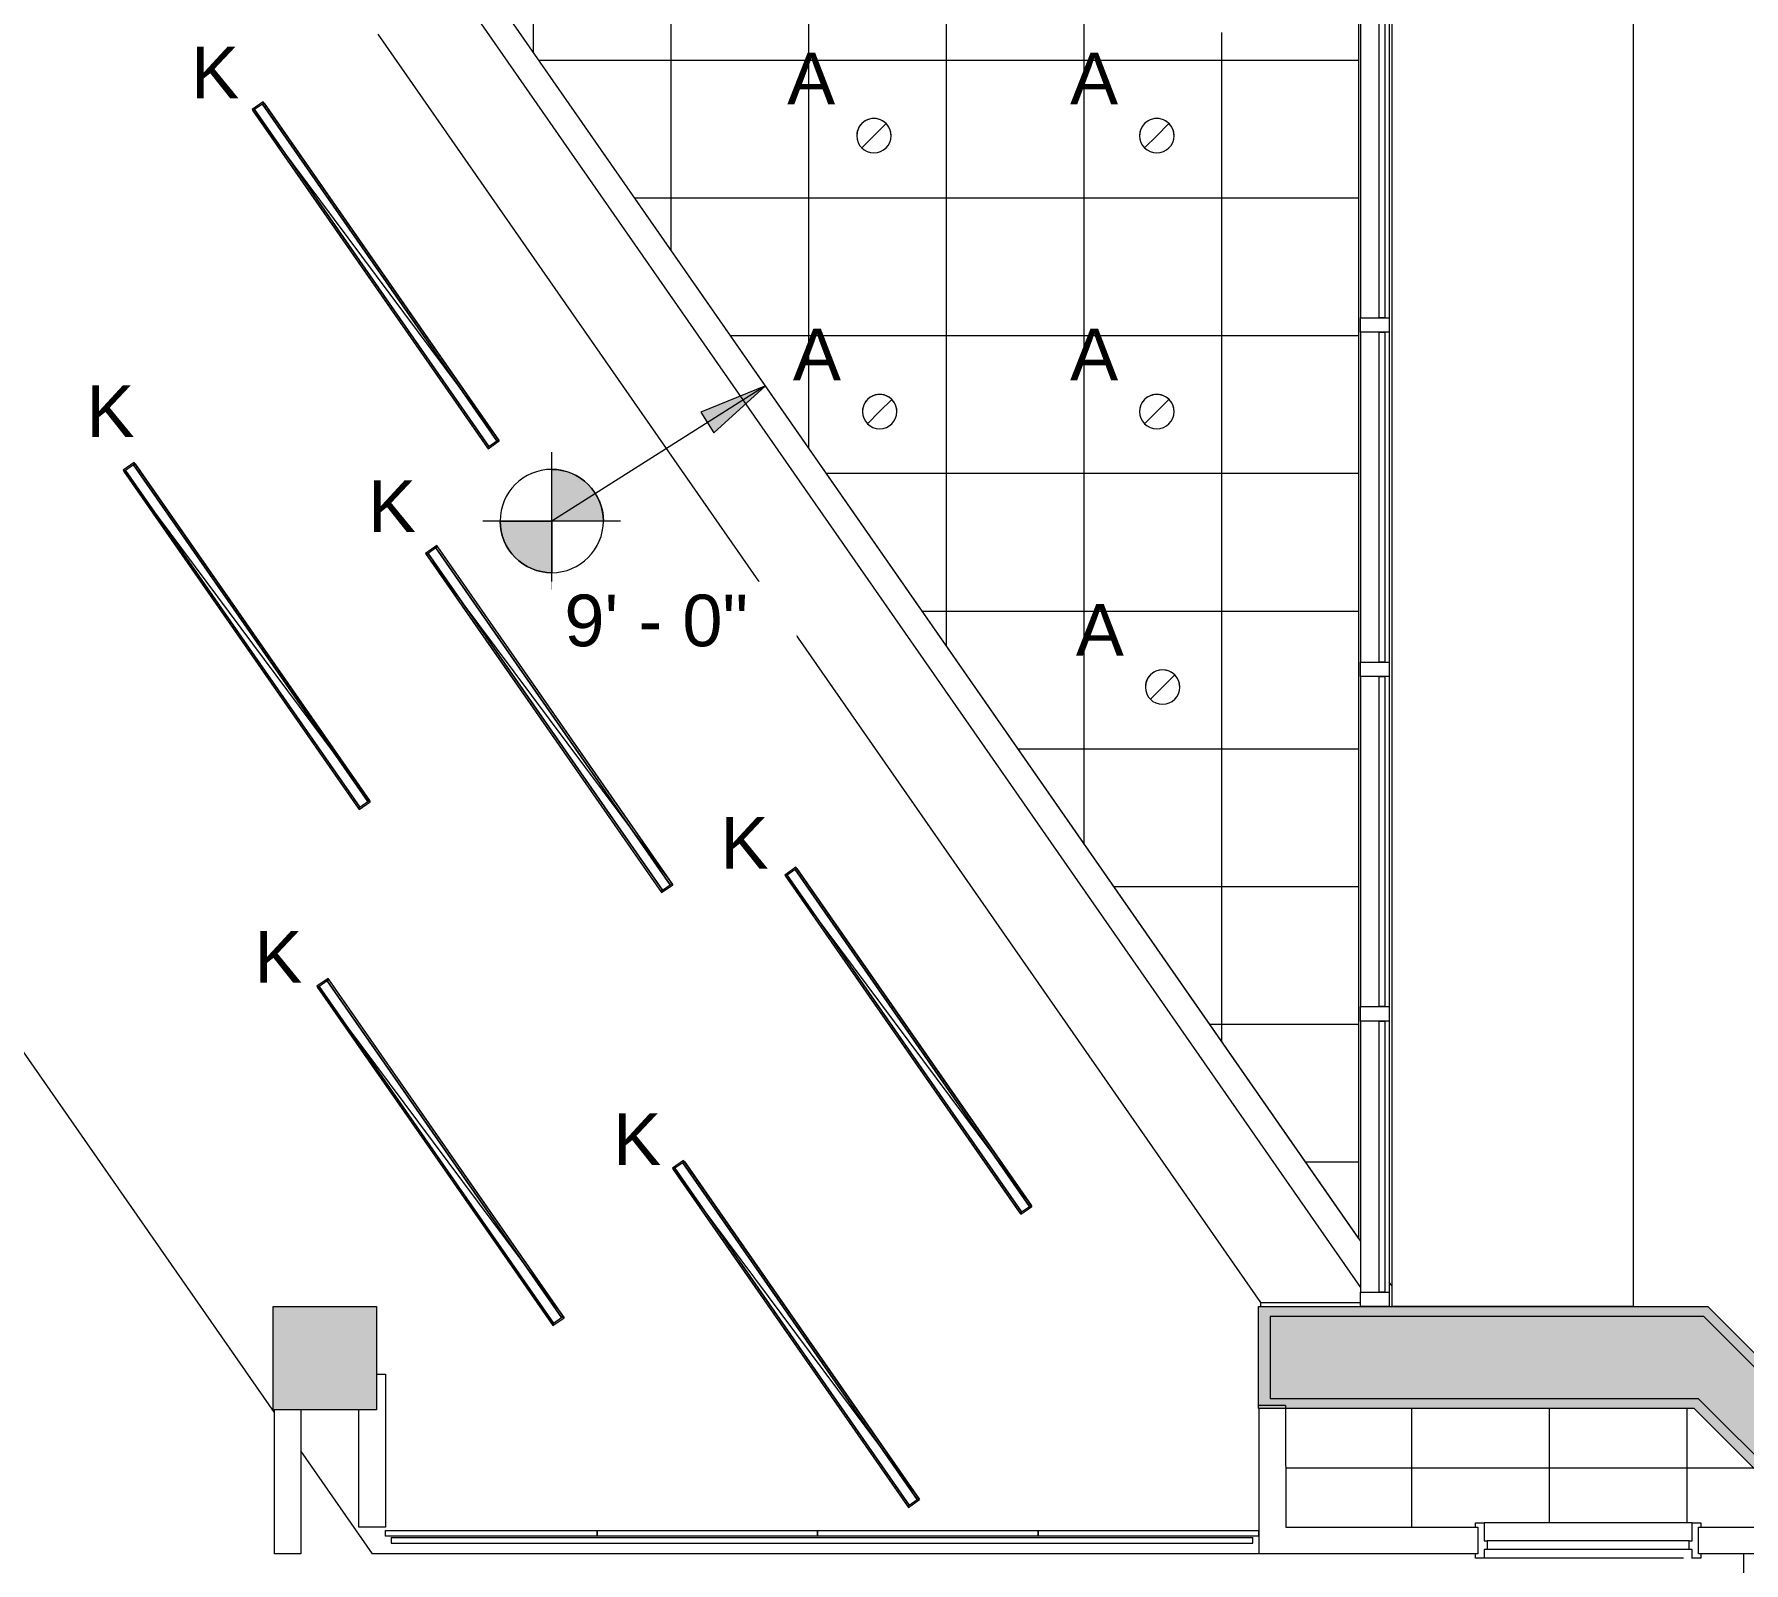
# Model space of a CAD drawing. Header units: inches. Extents: x -329 to 986, y -79 to 1436.
# Drawn here: x 444.7 to 742.7, y 190.9 to 457.2 of the extents above; entities that cross this region are included whole.
import ezdxf

# ---------------------------------------------------------------- set-up
doc = ezdxf.new("R2010")
doc.units = ezdxf.units.IN
doc.header["$LTSCALE"] = 48
doc.header["$MEASUREMENT"] = 0
for name, color, linetype, lineweight in [('A-CLNG', 214, 'Continuous', 13), ('A-CLNG-PATT', 214, 'Continuous', 13), ('A-DETL-GENF', 247, 'Continuous', 9), ('A-DETL-THIN', 8, 'Continuous', 9), ('A-DOOR', 8, 'Continuous', 13), ('A-GENM', 8, 'Continuous', 9), ('A-GLAZ-CURT', 8, 'Continuous', 9), ('A-GLAZ-CWMG', 8, 'Continuous', 9), ('A-WALL', 8, 'Continuous', 13), ('A-WALL-PATT', 8, 'Continuous', 13), ('E-LITE-EQPM', 4, 'Continuous', 9), ('E-LITE-EQPM-IDEN', 4, 'Continuous', 9), ('G-ANNO-DIMS', 8, 'Continuous', 9), ('I-WALL', 8, 'Continuous', 13), ('S-COLS', 8, 'Continuous', 13)]:
    doc.layers.add(name, color=color, linetype=linetype, lineweight=lineweight)
doc.styles.add('Arial', font='arial.ttf', dxfattribs={"height": 8.999999999999991})

# ---------------------------------------------------------------- blocks, each defined once
blk = doc.blocks.new('Concrete-Square-Column - 18 x 18-6977650-Level 12  RCP')
at = {"layer": 'S-COLS'}
blk.add_hatch(color=256, dxfattribs=at).paths.add_polyline_path([(9.00000000000034, -8.999999999999146), (9.00000000000034, 9.000000000001021), (-8.999999999999828, 9.000000000001021), (-8.999999999999828, -8.999999999999146), (-1.358233555763036, -8.999999999999146)], flags=0)
for p, q in [((-9.000000000000004, 8.999999999999998), (8.999999999999991, 8.999999999999998)), ((-9.000000000000004, -8.999999999999996), (-9.000000000000004, 8.999999999999998)), ((8.999999999999991, 8.999999999999998), (8.999999999999991, -8.999999999999996)), ((8.999999999999991, -8.999999999999996), (-9.000000000000004, -8.999999999999996))]:
    blk.add_line(p, q, dxfattribs=at)
blk = doc.blocks.new('Door - Single - Solid Door-7092288-Level 12  RCP')
at = {"layer": 'A-DOOR'}
for p, q in [((-15.63087970294345, 2.40126112297806), (-15.63087970294345, 3.151261122977871)), ((-15.63087970294345, 3.151261122977871), (-14.13087970294317, 3.151261122977862)), ((-14.13087970294317, 3.151261122977862), (-14.00587970294337, 3.151261122977861)), ((-14.13087970294317, 3.151261122977862), (-14.13087970294318, 1.651261122977862)), ((-12.63087970294322, 3.151261122977852), (22.11912029705675, 3.151261122977624)), ((22.11912029705674, 1.651261122977624), (22.11912029705675, 3.151261122977625)), ((22.11912029705675, 3.151261122977625), (23.61912029705652, 3.151261122977614)), ((23.61912029705652, 3.151261122977614), (23.61912029705652, 2.401261122977665)), ((-14.13087970294318, 1.651261122977862), (-13.6308797029432, 1.651261122977859)), ((-13.63087970294321, 0.1512611229778591), (-14.13087970294319, 0.1512611229778624)), ((-14.13087970294319, 0.1512611229778624), (-14.13087970294321, -2.973738877022029)), ((-13.6308797029432, 1.651261122977859), (21.61912029705676, 1.651261122977628)), ((-13.6308797029432, 1.651261122977859), (-13.63087970294321, 0.1512611229778591)), ((-13.63087970294321, 0.1512611229778592), (21.61912029705675, 0.1512611229776281)), ((21.61912029705675, 0.1512611229776279), (21.61912029705676, 1.651261122977628)), ((21.61912029705676, 1.651261122977628), (22.11912029705674, 1.651261122977624)), ((22.11912029705674, 0.1512611229776246), (21.61912029705675, 0.1512611229776279)), ((22.11912029705671, -2.973738877022267), (22.11912029705674, 0.1512611229776246)), ((-15.63087970294349, -2.973738877022019), (-15.63087970294348, -2.223738877021941)), ((-14.13087970294321, -2.973738877022029), (-15.63087970294349, -2.973738877022019)), ((-14.13087970294321, -2.973738877022029), (22.11912029705671, -2.973738877022266)), ((23.61912029705648, -2.973738877022276), (22.11912029705671, -2.973738877022267)), ((23.61912029705649, -2.223738877022334), (23.61912029705648, -2.973738877022276))]:
    blk.add_line(p, q, dxfattribs=at)
blk = doc.blocks.new('RECESSED_Cooper_NeoRay_Straight_Narrow_22DR - Recessed_Cooper_NeoRay_Straight_Narrow_22DR 3-8491823-Level 12  RCP')
at = {"layer": 'E-LITE-EQPM'}
for p, q in [((1.187500000001628, 35.99999999999671), (-1.187499999998197, -36.00000000000144)), ((-1.187499999998197, -36.00000000000144), (-1.187499999998197, 35.99999999999671)), ((-1.187499999998197, 35.99999999999671), (1.187500000001628, 35.99999999999671)), ((1.187500000001628, 35.99999999999671), (1.187500000001628, -36.00000000000144)), ((-1.187499999998137, 35.74999999999815), (-0.8385803779723527, 35.74999999999815)), ((-1.187499999998137, 35.74999999999815), (-1.187499999998137, -35.75000000000148)), ((-0.8385803779723541, 35.74999999999815), (0.8385803779758713, 35.74999999999815)), ((-0.8385803779723527, 35.74999999999815), (-0.8385803779723527, -35.75000000000149)), ((-0.8385803779723527, -35.75000000000148), (-0.8385803779723527, 35.74999999999815)), ((0.8385803779758726, -35.75000000000149), (0.8385803779758726, 35.74999999999815)), ((0.8385803779758726, 35.74999999999815), (1.187500000001666, 35.74999999999815)), ((0.8385803779758726, 35.74999999999815), (0.8385803779758726, -35.75000000000148)), ((1.187500000001666, 35.74999999999815), (1.187500000001666, -35.75000000000148)), ((-0.8385803779723527, -35.75000000000148), (-1.187499999998137, -35.75000000000148)), ((0.8385803779758713, -35.75000000000149), (-0.8385803779723541, -35.75000000000149)), ((1.187500000001666, -35.75000000000148), (0.8385803779758726, -35.75000000000148)), ((1.187500000001628, -36.00000000000144), (-1.187499999998197, -36.00000000000144))]:
    blk.add_line(p, q, dxfattribs=at)
blk = doc.blocks.new('System Panel - Glazed - Offset-8596694-Level 12  RCP')
at = {"layer": 'A-GLAZ-CURT'}
for p, q in [((-28.74997898061727, 0.7499999999999146), (-28.74997898061727, 1.749999999999943)), ((-28.74997898061727, 1.749999999999943), (28.74997898061735, 1.749999999999943)), ((28.74997898061735, 0.7499999999999146), (-28.74997898061727, 0.7499999999999146)), ((28.74997898061735, 1.749999999999943), (28.74997898061735, 0.7499999999999146))]:
    blk.add_line(p, q, dxfattribs=at)
blk = doc.blocks.new('System Panel - Glazed - Offset-8596695-Level 12  RCP')
at = {"layer": 'A-GLAZ-CURT'}
for p, q in [((-28.74999999999994, 0.7499999999999999), (-28.74999999999994, 1.750000000000028)), ((-28.74999999999994, 1.750000000000028), (28.7499999999999, 1.750000000000028)), ((28.7499999999999, 0.7499999999999999), (-28.74999999999994, 0.7499999999999999)), ((28.7499999999999, 1.750000000000028), (28.7499999999999, 0.7499999999999999))]:
    blk.add_line(p, q, dxfattribs=at)
blk = doc.blocks.new('System Panel - Glazed - Offset-8596696-Level 12  RCP')
at = {"layer": 'A-GLAZ-CURT'}
for p, q in [((-23.62499999999995, 0.7499999999999146), (-23.62499999999995, 1.749999999999943)), ((-23.62499999999995, 1.749999999999943), (23.62499999999995, 1.749999999999943)), ((23.62499999999995, 0.7499999999999146), (-23.62499999999995, 0.7499999999999146)), ((23.62499999999995, 1.749999999999943), (23.62499999999995, 0.7499999999999146))]:
    blk.add_line(p, q, dxfattribs=at)
blk = doc.blocks.new('Rectangular Mullion - 2_5_ x 5_ rectangular-6977145-Level 12  RCP')
at = {"layer": 'A-GLAZ-CWMG'}
for p, q in [((675.8900461597294, 285.2841135076513), (675.8900461597293, 238.0341135076515)), ((680.8900461597294, 285.2841135076513), (680.8900461597293, 238.0341135076515))]:
    blk.add_line(p, q, dxfattribs=at)
blk = doc.blocks.new('Rectangular Mullion - 2_5_ x 5_ rectangular-V8-Level 12  RCP')
at = {"layer": 'A-GLAZ-CWMG'}
for p, q in [((675.8900461597298, 465.2840714688859), (675.8900461597296, 407.7841135076512)), ((680.8900461597298, 465.2840714688859), (680.8900461597296, 407.7841135076512))]:
    blk.add_line(p, q, dxfattribs=at)
blk = doc.blocks.new('Rectangular Mullion - 2_5_ x 5_ rectangular-6977147-Level 12  RCP')
at = {"layer": 'A-GLAZ-CWMG'}
for p, q in [((-230.1099538402698, 47.78411350765371), (-230.1099538402697, 105.2841135076537)), ((-225.1099538402698, 47.78411350765371), (-225.1099538402697, 105.2841135076537))]:
    blk.add_line(p, q, dxfattribs=at)
blk = doc.blocks.new('Rectangular Mullion - 2_5_ x 5_ rectangular-8596697-Level 12  RCP')
at = {"layer": 'A-GLAZ-CWMG'}
for p, q in [((0, 2.500000000000028), (-2.499999999999985, 2.500000000000028)), ((-2.499999999999985, 2.500000000000028), (-2.499999999999985, -2.500000000000028)), ((0, -2.500000000000028), (0, 2.500000000000028)), ((-2.499999999999985, -2.500000000000028), (0, -2.500000000000028))]:
    blk.add_line(p, q, dxfattribs=at)
blk = doc.blocks.new('Rectangular Mullion - 2_5_ x 5_ rectangular-8596691-Level 12  RCP')
at = {"layer": 'A-GLAZ-CWMG'}
for p, q in [((1.249999999999971, 2.500000000000028), (-1.249999999999971, 2.500000000000028)), ((-1.249999999999971, 2.500000000000028), (-1.249999999999971, -2.500000000000028)), ((1.249999999999971, -2.500000000000028), (1.249999999999971, 2.500000000000028)), ((-1.249999999999971, -2.500000000000028), (1.249999999999971, -2.500000000000028))]:
    blk.add_line(p, q, dxfattribs=at)
blk = doc.blocks.new('L-Recessed Circular - Downlight - 6_-8613011-Level 12  RCP')
at = {"layer": 'E-LITE-EQPM'}
for q in [(-2.121320343541211, -2.12132034354123), (2.121320343541245, 2.121320343541247)]:
    blk.add_line((0, 0), q, dxfattribs=at)
for centre, start, end in [((0, 0), 359.9999999999996, 179.9999999999997), ((0, 2.1316282072803e-14), 180.0000000000001, 359.9999999999993)]:
    blk.add_arc(centre, 2.999999999973965, start, end, dxfattribs=at)
blk = doc.blocks.new('Generic Models 1 - Generic Models 5-8667745-Level 12  RCP')
at = {"layer": 'A-GENM'}
for p, q in [((3427.145259837005, -131.499998499628), (3427.145259837005, 206.1122346184943)), ((3469.145259837006, 206.1122346184944), (3469.145259837006, -131.499998499628)), ((3469.145259837006, -131.499998499628), (3427.145259837005, -131.499998499628))]:
    blk.add_line(p, q, dxfattribs=at)
blk = doc.blocks.new('System Panel - Glazed-8702552-Level 12  RCP')
at = {"layer": 'A-GLAZ-CURT'}
for p, q in [((-18.43750000000011, 0.7499999999999999), (-18.43750000000011, 1.749999999999986)), ((-18.43750000000011, 1.749999999999986), (18.43750000000011, 1.749999999999986)), ((18.43750000000011, 0.7499999999999999), (-18.43750000000011, 0.7499999999999999)), ((18.43750000000011, 1.749999999999986), (18.43750000000011, 0.7499999999999999))]:
    blk.add_line(p, q, dxfattribs=at)
blk = doc.blocks.new('System Panel - Glazed-8702553-Level 12  RCP')
at = {"layer": 'A-GLAZ-CURT'}
for p, q in [((-19.21874999999974, 0.7499999999999999), (-19.21874999999974, 1.749999999999986)), ((-19.21874999999974, 1.749999999999986), (19.21874999999983, 1.749999999999986)), ((19.21874999999983, 0.7499999999999999), (-19.21874999999974, 0.7499999999999999)), ((19.21874999999983, 1.749999999999986), (19.21874999999983, 0.7499999999999999))]:
    blk.add_line(p, q, dxfattribs=at)
blk = doc.blocks.new('Rectangular Mullion - 1_ Square-8702313-Level 12  RCP')
at = {"layer": 'A-GLAZ-CWMG'}
for p, q in [((506.9525461597296, 195.2793763626223), (506.9525461597296, 194.2793763626223)), ((506.9525461597296, 195.2793763626223), (542.8275461597299, 195.2793763626221)), ((506.9525461597296, 194.2793763626223), (542.8275461597299, 194.2793763626221))]:
    blk.add_line(p, q, dxfattribs=at)
blk = doc.blocks.new('Rectangular Mullion - 1_ Square-8702305-Level 12  RCP')
at = {"layer": 'A-GLAZ-CWMG'}
for p, q in [((542.8275461597299, 195.2793763626221), (581.2650461597296, 195.279376362622)), ((542.8275461597299, 194.2793763626221), (581.2650461597296, 194.279376362622))]:
    blk.add_line(p, q, dxfattribs=at)
blk = doc.blocks.new('Rectangular Mullion - 1_ Square-8702309-Level 12  RCP')
at = {"layer": 'A-GLAZ-CWMG'}
for p, q in [((619.7025461597295, 195.2793763626219), (657.1400461597292, 195.2793763626218)), ((619.7025461597295, 194.2793763626219), (657.1400461597292, 194.2793763626217)), ((657.1400461597292, 194.2793763626217), (657.1400461597292, 195.2793763626218))]:
    blk.add_line(p, q, dxfattribs=at)
blk = doc.blocks.new('Spot Elevations - Spot Elevation - Target Filled-49714-Level 12  RCP')
at = {"layer": 'G-ANNO-DIMS'}
h = blk.add_hatch(color=256, dxfattribs=at)
edge = h.paths.add_edge_path(flags=0)
edge.add_line((1.249000902703301e-16, 0), (-0.09374999999999985, 0))
edge.add_arc((4.891920202254595e-16, -2.60208521396521e-16), 0.09375000000000024, 90.00000000000063, 180.0000000000003, ccw=False)
edge.add_line((1.249000902703301e-16, 0.09375000000000007), (1.249000902703301e-16, 0))
h = blk.add_hatch(color=256, dxfattribs=at)
edge = h.paths.add_edge_path(flags=0)
edge.add_line((1.249000902703301e-16, 0), (0.09375000000000029, 0))
edge.add_arc((2.289834988289385e-16, 6.245004513516504e-17), 0.09374999999999996, 269.99999999999955, 359.99999999999966, ccw=False)
edge.add_line((1.249000902703301e-16, -0.09375), (1.249000902703301e-16, 0))
for p, q in [((-2.706168622523819e-16, 0.1243846875261664), (-2.706168622523819e-16, -0.125)), ((1.249000902703301e-16, 0), (1.249000902703301e-16, 0.09375000000000007)), ((0.1250000000000001, 7.067913962433002e-16), (-0.1249999999999998, 7.067913962433002e-16)), ((-0.09374999999999985, 0), (1.249000902703301e-16, 0)), ((1.249000902703301e-16, 0), (1.249000902703301e-16, -0.09375)), ((0.09375000000000029, 0), (1.249000902703301e-16, 0))]:
    blk.add_line(p, q, dxfattribs=at)
blk.add_circle((1.249000902703301e-16, 0), 0.09375000000000007, dxfattribs=at)
for centre, radius, start, end in [((4.891920202254595e-16, -2.60208521396521e-16), 0.09375000000000024, 90.0000000000002, 179.9999999999999), ((2.289834988289385e-16, 6.245004513516504e-17), 0.09374999999999996, 269.9999999999992, 359.9999999999993)]:
    blk.add_arc(centre, radius, start, end, dxfattribs=at)

msp = doc.modelspace()

# ---------------------------------------------------------------- hatches: boundary and pattern name
at = {"layer": 'A-DETL-GENF'}
h = msp.add_hatch(color=256, dxfattribs=at)
h.paths.add_polyline_path([(982.6400461597296, -77.71588649235092), (982.6400461597296, -13.14050769480786), (735.7154249572715, 233.7841135076515), (660.1400461597299, 233.7841135076519), (660.1400461597299, 219.5341135076512), (734.7626291617597, 219.5341135076509), (968.3900461597296, -14.09330349032018), (968.3900461597296, -63.3408864923507), (738.0692398529961, -63.34088649234968), (687.3900461597293, -12.66169279908251), (687.3900461597293, -5.715886492349568), (673.1400461597295, -5.715886492349227), (673.1400461597295, -18.75479574784185), (732.1011369042374, -77.7158864923499), (878.5788126039687, -77.71588649235058)], flags=0)
h.paths.add_polyline_path([(984.640046159734, 574.9716135076499), (984.6400461597343, 836.4843668826551), (964.3900461597319, 836.4843668826551), (964.3900461597312, 591.6591135076507), (506.3900461597322, 591.6591135076524), (506.3900461597323, 832.5966135076518), (486.1409067513717, 832.5966135076518), (486.1409067513712, 574.9716135076516), (700.1368126039688, 574.9716135076509)], flags=0)
h.paths.add_polyline_path([(912.7650461597287, 784.6093668826547), (912.7650461597287, 820.3598839954357), (902.3275453501672, 820.3598839954357), (902.3275453501672, 832.4218668777189), (879.6400461601947, 832.4218668777189), (879.6400461601947, 820.3842401951538), (875.640046160195, 820.3842401951538), (875.640046160195, 819.1342401951538), (594.6400461601949, 819.1342401951548), (594.6400461601949, 832.4218668826552), (571.8900445356418, 832.4218668826552), (571.8900445356418, 819.3593652586499), (558.0150461597326, 819.3593652586499), (558.0150461597326, 784.6093668828635), (593.7650461597308, 784.6093668828632), (593.7650461597308, 808.4550700076562), (877.0150461597326, 808.4550700076553), (877.0150461597326, 784.6093668826551), (878.5788126039687, 784.6093668826551)], flags=0)
h.paths.add_polyline_path([(486.1400461643956, 938.0966135076524), (508.14004453562, 938.0966135076524), (508.1400445356209, 1417.550093749683), (607.6400445400521, 1417.550093749683), (607.6400445400518, 1188.974826841699), (558.1400445400516, 1188.974826841699), (558.1400445400516, 1174.050093741729), (964.3900302799967, 1174.050093741728), (964.3900302799964, 938.9091000007986), (984.6400461597316, 938.9091000007986), (984.6400461597323, 1193.859366877656), (622.8900445403739, 1193.859366877657), (622.8900445403743, 1433.59661349944), (486.1400461643965, 1433.59661349944), (486.1400461643956, 957.4382363904381)], flags=0)
h.paths.add_polyline_path([(8.140046159732007, 1117.534113507654), (22.64004615973246, 1117.534113507654), (22.64004615973263, 1191.885169411476), (-219.4811209311196, 1434.00633650233), (-288.0069234599376, 1434.00633650233), (-288.0069234599382, 1182.00633650233), (-228.6099538402682, 1122.609366882659), (-176.2472219819903, 1122.609366882659), (-176.2472219819903, 1138.457231358107), (-224.2472219819903, 1138.457231358107), (-274.6099538402676, 1190.609366882659), (-274.6099538402676, 1419.609366882659), (-225.3127898225323, 1419.609366882659), (8.140046159732178, 1186.156530900393), (8.140046159732092, 1168.418236390438)], flags=0)
at = {"layer": 'A-WALL-PATT'}
for points in [[(658.14004615973, 232.0341135076518), (660.1400461597299, 232.0341135076518), (660.1400461597299, 233.7841135076519), (733.2405512231184, 233.7841135076519), (731.4905512231186, 235.5341135076513), (658.14004615973, 235.5341135076517), (658.14004615973, 233.7841135076519)], [(980.8900461597295, -11.39050769480741), (980.8900461597295, -8.915633960654757), (736.4402986914246, 235.5341135076513), (731.4905512231186, 235.5341135076513), (733.240551223118, 233.7841135076519), (735.7154249572715, 233.7841135076515), (968.3900461597296, 1.109492305192475)], [(660.1400461597299, 221.2841135076513), (660.1400461597299, 232.0341135076518), (658.14004615973, 232.0341135076518), (658.14004615973, 221.2841135076513)], [(734.0377554276068, 217.7841135076511), (736.51262916176, 217.7841135076511), (734.7626291617597, 219.5341135076505), (660.1400461597299, 219.5341135076509), (660.1400461597299, 221.2841135076513), (658.14004615973, 221.2841135076513), (658.14004615973, 217.7841135076514), (700.1368126039688, 217.7841135076511)], [(968.3900461597296, -16.56817722447283), (968.3900461597296, -14.09330349032018), (736.51262916176, 217.7841135076511), (734.0377554276068, 217.7841135076511), (966.6400461597295, -14.81817722447272)]]:
    msp.add_hatch(color=256, dxfattribs=at).paths.add_polyline_path(points, flags=0)
at = {"layer": 'G-ANNO-DIMS'}
msp.add_hatch(color=256, dxfattribs=at).paths.add_polyline_path([(572.16224905677, 395.9752537238984), (560.8913866816927, 391.3444012412365), (563.1549476828563, 387.768813853065)], flags=0)

# ---------------------------------------------------------------- linework, layer by layer
at = {"layer": 'A-CLNG'}
for p, q in [((675.5643344822839, 549.1986279018193), (675.5643344822835, 247.4281165556207)), ((675.5643344822835, 247.4281165556208), (516.2152702526594, 476.3485218293216)), ((504.6075740926918, 457.2216135076505), (658.4433282826348, 236.2216135076509)), ((484.6400461643971, 445.4395536648083), (482.6907959137062, 444.0827012556681)), ((482.6907959137062, 444.0827012556682), (523.8248478960301, 384.9896410242392)), ((525.7740981467211, 386.3464934333794), (484.6400461643971, 445.4395536648084)), ((523.8248478960301, 384.9896410242393), (525.7740981467211, 386.3464934333795)), ((462.1610908805481, 382.5936464320084), (460.2118406298571, 381.2367940228684)), ((503.2951428628721, 323.5005862005797), (462.1610908805481, 382.5936464320084)), ((460.2118406298571, 381.2367940228684), (501.345892612181, 322.1437337914394)), ((514.8817477049606, 368.118414343971), (512.9324974542695, 366.7615619348309)), ((512.9324974542695, 366.7615619348309), (554.0665494365935, 307.6685017034018)), ((556.0157996872844, 309.0253541125422), (514.8817477049604, 368.1184143439711)), ((501.3458926121811, 322.1437337914395), (503.2951428628721, 323.5005862005797)), ((577.4817095973518, 312.0634882193913), (575.5324593466609, 310.7066358102512)), ((575.5324593466609, 310.7066358102512), (616.6665113289849, 251.6135755788221)), ((618.6157615796758, 252.9704279879624), (577.4817095973518, 312.0634882193913)), ((554.0665494365935, 307.6685017034019), (556.0157996872844, 309.0253541125422)), ((495.9319011432053, 292.6884882193912), (493.9826508925144, 291.3316358102511)), ((537.0659531255294, 233.5954279879622), (495.9319011432054, 292.6884882193912)), ((493.9826508925144, 291.3316358102509), (535.1167028748383, 232.238575578822)), ((486.5775461597301, 217.0665595482708), (440.5775461643939, 283.1500266362743)), ((557.9057185302507, 260.9875622696953), (555.9564682795598, 259.6307098605552)), ((555.9564682795598, 259.6307098605552), (597.0905202618839, 200.5376496291261)), ((599.0397705125748, 201.8945020382662), (557.9057185302507, 260.9875622696952)), ((616.6665113289848, 251.6135755788222), (618.6157615796757, 252.9704279879622)), ((658.4433282826346, 236.2216135076507), (675.8900461597292, 236.2216135076507)), ((658.4433282826348, 236.2216135076509), (658.4433282826348, 235.5341135076516)), ((535.1167028748383, 232.2385755788221), (537.0659531255294, 233.5954279879622)), ((503.7011245113046, 192.466876362622), (491.20254615973, 210.4222979110318)), ((597.0905202618837, 200.5376496291261), (599.0397705125747, 201.8945020382663)), ((658.2552660838442, 192.4668763626217), (503.7011245113046, 192.466876362622)), ((742.7025461597289, 133.5966135076519), (742.7025461597289, 192.4668763626215))]:
    msp.add_line(p, q, dxfattribs=at)
for centre, start, end in [((591.078406751371, 439.5341135076508), 0, 180), ((640.3900461597299, 439.5341135076508), 0, 180), ((591.078406751371, 439.5341135076508), 180, 0), ((640.3900461597299, 439.5341135076508), 180, 0), ((592.0784067513708, 391.4668763626219), 0, 180), ((640.3900461597298, 391.4668763626219), 0, 180), ((592.0784067513708, 391.4668763626219), 180, 0), ((640.3900461597298, 391.4668763626219), 180, 0), ((641.3900461597296, 343.4668763626219), 0, 180), ((641.3900461597296, 343.4668763626219), 180, 0)]:
    msp.add_arc(centre, 3, start, end, dxfattribs=at)
at = {"layer": 'A-CLNG-PATT'}
for p, q in [((531.7280000000001, 454.0629790943787), (531.7280000000001, 549.218766150343)), ((555.7280000000001, 419.5846484362723), (555.7280000000001, 549.2154059565067)), ((579.7280000000001, 385.1063177781659), (579.7280000000001, 549.2120457626704)), ((603.7280000000001, 350.6279871200594), (603.7280000000001, 549.2086855688342)), ((627.7280000000001, 316.149656461953), (627.7280000000001, 549.2053253749979)), ((651.7280000000001, 281.6713258038466), (651.7280000000001, 457.5341135076504)), ((532.6614413137407, 452.722), (675.5643344822843, 452.722)), ((549.3675865651371, 428.722), (675.5643344822843, 428.722)), ((566.0737318165336, 404.722), (675.5643344822843, 404.722)), ((582.77987706793, 380.722), (675.5643344822843, 380.722)), ((599.4860223193264, 356.722), (675.5643344822843, 356.722)), ((616.1921675707229, 332.722), (675.5643344822843, 332.722)), ((632.8983128221192, 308.722), (675.5643344822842, 308.722)), ((649.6044580735156, 284.722), (675.5643344822842, 284.722)), ((666.3106033249121, 260.722), (675.5643344822842, 260.722)), ((684.779, 217.7841135076514), (684.779, 197.0918763626218)), ((708.779, 217.7841135076514), (708.779, 197.8418763626217)), ((732.779, 217.7841135076514), (732.779, 197.8418763626215)), ((662.8539168811988, 207.438), (744.3838689352577, 207.438))]:
    msp.add_line(p, q, dxfattribs=at)
at = {"layer": 'A-DETL-THIN'}
for p, q in [((660.1400461597292, 233.7841135076515), (660.1400461597292, 219.534113507651)), ((735.7154249572708, 233.7841135076514), (660.1400461597292, 233.7841135076515)), ((982.6400461597289, -13.14050769480769), (735.7154249572708, 233.7841135076514)), ((660.1400461597292, 219.534113507651), (734.762629161759, 219.5341135076507)), ((734.762629161759, 219.5341135076509), (968.3900461597289, -14.09330349032001))]:
    msp.add_line(p, q, dxfattribs=at)
at = {"layer": 'A-WALL'}
for p, q in [((675.8900461597296, 246.9602001008626), (511.3909067513713, 483.2791884965037)), ((511.3909067513713, 475.1837059473231), (675.8900461597294, 238.8647175516822)), ((681.3900461597159, 239.0589159917329), (680.8900461597293, 239.7772145470908)), ((504.39004615973, 223.7793763626223), (505.9525461597298, 223.7793763626223)), ((505.9525461597298, 223.7793763626223), (505.9525461597297, 197.0918763626223)), ((486.57754615973, 192.4668763626223), (486.57754615973, 217.534113507651)), ((491.20254615973, 217.534113507651), (491.20254615973, 192.4668763626223)), ((501.3275461597298, 197.0918763626223), (501.3275461597298, 217.534113507651)), ((658.2015064933123, 218.2841135076511), (658.1400461597292, 218.2841135076511)), ((662.826516520373, 218.2841135076511), (658.2015064933123, 218.2841135076511)), ((658.2552660838442, 192.4668763626217), (658.2025476502383, 217.7841135076511)), ((662.826516520373, 218.2841135076511), (662.8706454093386, 197.0918763626217)), ((505.9525461597297, 197.0918763626223), (501.3275461597298, 197.0918763626223)), ((662.8706454093386, 197.0918763626217), (696.3271573130388, 197.0918763626216)), ((696.3271573130388, 197.0918763626216), (696.3271573130388, 192.4668763626216)), ((734.8271573130389, 192.4668763626215), (734.8271573130389, 197.0918763626215)), ((734.8271573130389, 197.0918763626215), (755.4370993538222, 197.0918763626214)), ((491.20254615973, 192.4668763626223), (486.57754615973, 192.4668763626223)), ((696.3271573130388, 192.4668763626216), (658.2552660838442, 192.4668763626217)), ((760.0620993538222, 192.4668763626214), (734.8271573130389, 192.4668763626215))]:
    msp.add_line(p, q, dxfattribs=at)
at = {"layer": 'G-ANNO-DIMS'}
for p, q in [((572.16224905677, 395.9752537238984), (534.9206033236368, 372.3990611297677)), ((572.16224905677, 395.9752537238984), (560.8913866816927, 391.3444012412365)), ((563.1549476828563, 387.768813853065), (572.16224905677, 395.9752537238984)), ((560.8913866816927, 391.3444012412365), (563.1549476828563, 387.768813853065))]:
    msp.add_line(p, q, dxfattribs=at)
at = {"layer": 'I-WALL'}
for p, q in [((658.1400461597292, 235.5341135076516), (736.4402986914239, 235.5341135076513)), ((658.1400461597292, 217.7841135076511), (658.1400461597292, 235.5341135076516)), ((736.4402986914239, 235.5341135076513), (984.390046159729, -12.41563396065484)), ((734.0377554276062, 217.7841135076509), (658.1400461597292, 217.7841135076511)), ((910.406955872891, 41.41491306236523), (734.0377554276062, 217.7841135076509))]:
    msp.add_line(p, q, dxfattribs=at)

# ---------------------------------------------------------------- block references
at = {"layer": 'A-DOOR', "rotation": 180}
msp.add_blockref('Door - Single - Solid Door-7092288-Level 12  RCP', (719.5712776100955, 194.8681374855994), dxfattribs=at)
at = {"layer": 'A-GENM'}
msp.add_blockref('Generic Models 1 - Generic Models 5-8667745-Level 12  RCP', (-2745.755213677289, 367.0341120072612), dxfattribs=at)
at = {"layer": 'A-GLAZ-CURT', "rotation": 269.9999999999999}
for name, p in [('System Panel - Glazed - Offset-8596694-Level 12  RCP', (678.3900461597298, 436.5340924882685)), ('System Panel - Glazed - Offset-8596695-Level 12  RCP', (678.3900461597295, 376.5341135076513)), ('System Panel - Glazed - Offset-8596695-Level 12  RCP', (678.3900461597295, 316.5341135076514)), ('System Panel - Glazed - Offset-8596696-Level 12  RCP', (678.3900461597294, 261.6591135076514))]:
    msp.add_blockref(name, p, dxfattribs=at)
at = {"layer": 'A-GLAZ-CURT'}
for name, p in [('System Panel - Glazed-8702552-Level 12  RCP', (524.3900461597298, 194.7793763626222)), ('System Panel - Glazed-8702553-Level 12  RCP', (562.0462961597298, 194.7793763626221)), ('System Panel - Glazed-8702553-Level 12  RCP', (600.4837961597296, 194.779376362622)), ('System Panel - Glazed-8702553-Level 12  RCP', (638.9212961597293, 194.7793763626218))]:
    msp.add_blockref(name, p, dxfattribs=at)
at = {"layer": 'A-GLAZ-CWMG'}
for name, p in [('Rectangular Mullion - 2_5_ x 5_ rectangular-V8-Level 12  RCP', (0, 0)), ('Rectangular Mullion - 2_5_ x 5_ rectangular-6977145-Level 12  RCP', (0, 0)), ('Rectangular Mullion - 1_ Square-8702313-Level 12  RCP', (0, 0)), ('Rectangular Mullion - 1_ Square-8702305-Level 12  RCP', (0, 0)), ('Rectangular Mullion - 1_ Square-8702305-Level 12  RCP', (38.43749999999991, 0)), ('Rectangular Mullion - 1_ Square-8702309-Level 12  RCP', (0, 0))]:
    msp.add_blockref(name, p, dxfattribs=at)
at = {"layer": 'A-GLAZ-CWMG', "extrusion": (0, 0, -1), "rotation": 270.0000000000001}
for name, p in [('Rectangular Mullion - 2_5_ x 5_ rectangular-8596691-Level 12  RCP', (-678.3900461597296, 406.5341135076512)), ('Rectangular Mullion - 2_5_ x 5_ rectangular-8596691-Level 12  RCP', (-678.3900461597295, 346.5341135076514)), ('Rectangular Mullion - 2_5_ x 5_ rectangular-8596691-Level 12  RCP', (-678.3900461597294, 286.5341135076514)), ('Rectangular Mullion - 2_5_ x 5_ rectangular-8596697-Level 12  RCP', (-678.3900461597293, 235.5341135076515))]:
    msp.add_blockref(name, p, dxfattribs=at)
at = {"layer": 'A-GLAZ-CWMG', "rotation": 180}
for p in [(450.7800923194599, 453.0682270153052), (450.7800923194599, 393.0682270153054)]:
    msp.add_blockref('Rectangular Mullion - 2_5_ x 5_ rectangular-6977147-Level 12  RCP', p, dxfattribs=at)
at = {"layer": 'E-LITE-EQPM', "extrusion": (0, 0, -1), "rotation": 325.1586332205284}
for p in [(-504.2324470302125, 415.2145973445288), (-481.7534917463635, 352.3686901117289), (-534.4741485707759, 337.8934580236916), (-597.0741104631672, 281.8385318991117), (-515.5243020090207, 262.4635318991117), (-577.4981193960662, 230.7626059494157)]:
    msp.add_blockref('RECESSED_Cooper_NeoRay_Straight_Narrow_22DR - Recessed_Cooper_NeoRay_Straight_Narrow_22DR 3-8491823-Level 12  RCP', p, dxfattribs=at)
at = {"layer": 'E-LITE-EQPM'}
for p in [(591.078406751371, 439.5341135076508), (640.3900461597299, 439.5341135076508), (592.0784067513708, 391.4668763626219), (640.3900461597298, 391.4668763626219), (641.3900461597296, 343.4668763626219)]:
    msp.add_blockref('L-Recessed Circular - Downlight - 6_-8613011-Level 12  RCP', p, dxfattribs=at)
at = {"layer": 'G-ANNO-DIMS', "extrusion": (0, 0, -1), "xscale": 95.99999999999994, "yscale": 95.99999999999994, "zscale": 95.99999999999994, "rotation": 180}
msp.add_blockref('Spot Elevations - Spot Elevation - Target Filled-49714-Level 12  RCP', (-534.9206033236364, 372.3990611297675), dxfattribs=at)
at = {"layer": 'S-COLS'}
msp.add_blockref('Concrete-Square-Column - 18 x 18-6977650-Level 12  RCP', (495.39004615973, 226.534113507651), dxfattribs=at)

# ---------------------------------------------------------------- texts
at = {"layer": 'E-LITE-EQPM-IDEN', "char_height": 8.999999999999991, "width": 10.30199999999999, "attachment_point": 1, "style": 'Arial'}
for s, insert in [('K', (472.069749977001, 455.0670382469322)), ('A', (575.9578405281824, 453.9816579164154)), ('A', (625.2694799365413, 453.9816579164154)), ('A', (576.9578405281823, 405.9144207713865)), ('A', (625.2694799365412, 405.9144207713865)), ('K', (453.8146318667649, 396.0566386133563)), ('K', (502.8866840739541, 379.4660295920298)), ('A', (626.2694799365411, 357.9144207713865)), ('K', (564.3398921890553, 320.8309074685473)), ('K', (483.0767721792315, 300.9416799766158)), ('K', (545.6239664549217, 269.1816046302062))]:
    msp.add_mtext(s, dxfattribs=dict(at, insert=insert))

# ---------------------------------------------------------------- next in the draw order: texts
at = {"layer": 'G-ANNO-DIMS', "insert": (537.1312616831807, 359.5789591768066), "char_height": 9, "width": 38.23472022955523, "attachment_point": 1, "line_spacing_factor": 0.9417779076525876, "style": 'Arial', "bg_fill": 3, "box_fill_scale": 1.25, "bg_fill_color": 256, "bg_fill_true_color": 13158600, "bg_fill_transparency": 0}
msp.add_mtext('9\' - 0"', dxfattribs=at)

doc.saveas('drawing.dxf')
